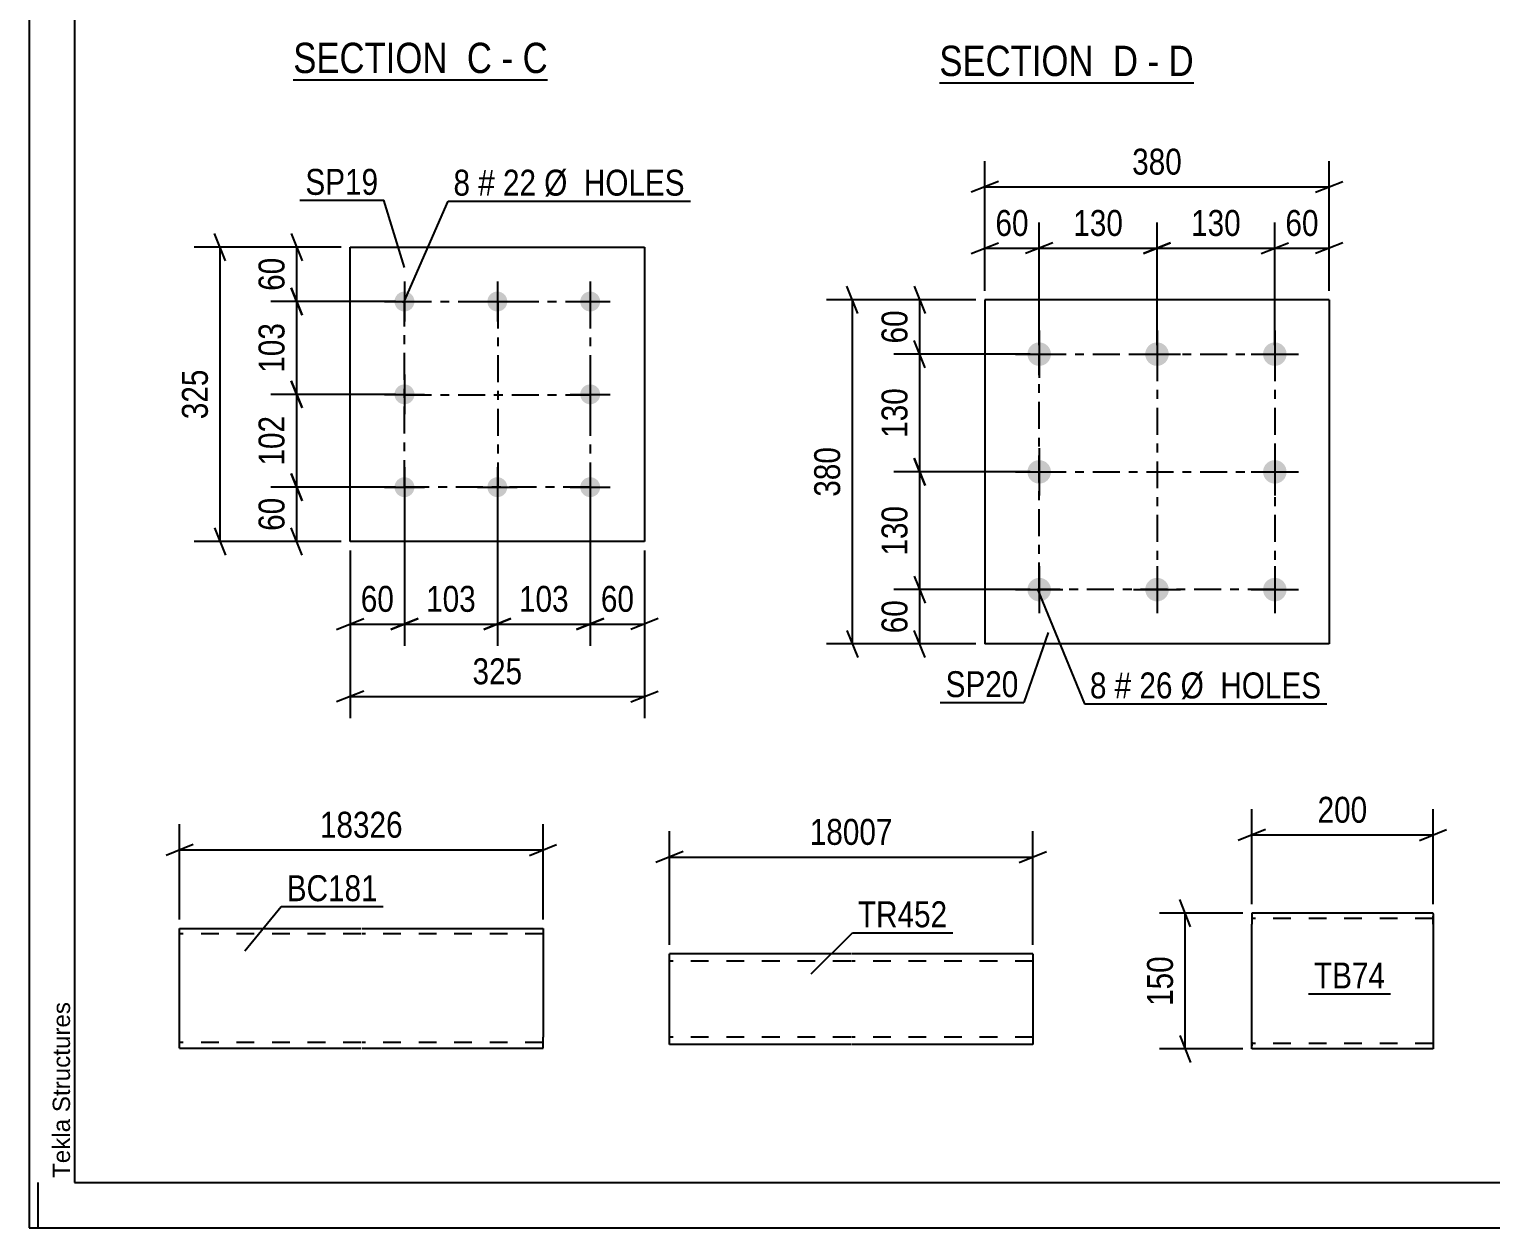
# Model space of a CAD drawing. Header units: millimetres. Extents: x 0 to 841, y 0 to 594.
# Drawn here: x 0 to 161.3, y 0 to 132.3 of the extents above; entities that cross this region are included whole.
import ezdxf

# ---------------------------------------------------------------- set-up
doc = ezdxf.new("R2010")
doc.units = ezdxf.units.MM
doc.linetypes.add('DXK_LINE_DOT2', pattern=[3.9198, 1.9599, -1.9599])
doc.linetypes.add('DXK_LINE_DOT3', pattern=[5.9187, 2.979, -0.9799, 0.9799, -0.9799])
doc.styles.add('Arial', font='ARIAL.TTF', dxfattribs={"height": 0.2})
doc.styles.add('Arial Narrow', font='ARIALN.TTF', dxfattribs={"height": 0.2})

# ---------------------------------------------------------------- blocks, each defined once
blk = doc.blocks.new('Unknown-318889209-18 - 7457')
at = {"color": 6, "linetype": 'Continuous'}
blk.add_line((100.44, 126.42), (128.51, 126.42), dxfattribs=at)
at = {"color": 0, "linetype": 'Continuous'}
for points in [[(118.55, 127.17), (118.55, 130.67), (100.44, 130.67), (100.44, 127.17)], [(122.37, 127.17), (122.37, 130.67), (119.6, 130.67), (119.6, 127.17)], [(124.69, 127.17), (124.69, 130.67), (123.42, 130.67), (123.42, 127.17)], [(128.51, 127.17), (128.51, 130.67), (125.74, 130.67), (125.74, 127.17)]]:
    blk.add_wipeout(points, dxfattribs=at)
at = {"color": 7, "linetype": 'Continuous', "style": 'Arial Narrow'}
for s, p in [('SECTION ', (100.44, 127.17)), ('D', (119.6, 127.17)), ('D', (125.74, 127.17)), ('-', (123.42, 127.17))]:
    blk.add_text(s, height=3.34, dxfattribs=at).set_placement(p)
blk = doc.blocks.new('Unknown-318889209-1133')
at = {"color": 5, "linetype": 'Continuous'}
for p, q in [((0, 594), (0, 0)), ((5, 589), (5, 5)), ((1, 0), (1, 5)), ((5, 5), (836, 5)), ((0, 0), (841, 0))]:
    blk.add_line(p, q, dxfattribs=at)
at = {"color": 174, "linetype": 'Continuous', "style": 'Arial'}
blk.add_text('Tekla Structures', height=1.9102, rotation=90, dxfattribs=at).set_placement((4.5, 5.5))
blk = doc.blocks.new('Unknown-318889209-13 - 6417')
at = {"color": 6, "linetype": 'Continuous'}
blk.add_line((29.14, 126.75), (57.21, 126.75), dxfattribs=at)
at = {"color": 0, "linetype": 'Continuous'}
for points in [[(47.25, 127.5), (47.25, 131), (29.14, 131), (29.14, 127.5)], [(51.07, 127.5), (51.07, 131), (48.3, 131), (48.3, 127.5)], [(53.4, 127.5), (53.4, 131), (52.12, 131), (52.12, 127.5)], [(57.21, 127.5), (57.21, 131), (54.45, 131), (54.45, 127.5)]]:
    blk.add_wipeout(points, dxfattribs=at)
at = {"color": 7, "linetype": 'Continuous', "style": 'Arial Narrow'}
for s, p in [('SECTION ', (29.14, 127.5)), ('C', (48.3, 127.5)), ('C', (54.45, 127.5)), ('-', (52.12, 127.5))]:
    blk.add_text(s, height=3.34, dxfattribs=at).set_placement(p)
blk = doc.blocks.new('Bolt-318889209-1889 - 1855')
at = {"linetype": 'Continuous'}
for points in [[(111.46, 97.76, -1), (111.46, 95.16, -1)], [(124.46, 97.76, -1), (124.46, 95.16, -1)], [(137.46, 97.76, -1), (137.46, 95.16, -1)], [(111.46, 84.76, -1), (111.46, 82.16, -1)], [(137.46, 84.76, -1), (137.46, 82.16, -1)], [(111.46, 71.76, -1), (111.46, 69.16, -1)], [(124.46, 71.76, -1), (124.46, 69.16, -1)], [(137.46, 71.76, -1), (137.46, 69.16, -1)]]:
    blk.add_hatch(color=1, dxfattribs=at).paths.add_polyline_path(points)
at = {"color": 1, "linetype": 'Continuous'}
for p, q in [((111.46, 99.06), (111.46, 93.86)), ((124.46, 99.06), (124.46, 93.86)), ((137.46, 99.06), (137.46, 93.86)), ((108.86, 96.46), (114.06, 96.46)), ((121.86, 96.46), (127.06, 96.46)), ((134.86, 96.46), (140.06, 96.46)), ((111.46, 86.06), (111.46, 80.86)), ((137.46, 86.06), (137.46, 80.86)), ((108.86, 83.46), (114.06, 83.46)), ((134.86, 83.46), (140.06, 83.46)), ((111.46, 73.06), (111.46, 67.86)), ((124.46, 73.06), (124.46, 67.86)), ((137.46, 73.06), (137.46, 67.86)), ((108.86, 70.46), (114.06, 70.46)), ((121.86, 70.46), (127.06, 70.46)), ((134.86, 70.46), (140.06, 70.46))]:
    blk.add_line(p, q, dxfattribs=at)
blk = doc.blocks.new('Part-318889209-1904 - 1855')
at = {"color": 2, "linetype": 'Continuous'}
for p, q in [((105.46, 102.46), (105.46, 64.46)), ((143.46, 102.46), (105.46, 102.46)), ((143.46, 102.46), (143.46, 64.46)), ((143.46, 64.46), (105.46, 64.46))]:
    blk.add_line(p, q, dxfattribs=at)
blk = doc.blocks.new('Part-318889209-2021 - 2006')
at = {"color": 2, "linetype": 'Continuous'}
for p, q in [((134.92, 34.74), (134.92, 33.54)), ((154.92, 34.74), (134.92, 34.74)), ((154.92, 34.65), (154.92, 34.74)), ((154.92, 34.65), (154.92, 33.54)), ((134.92, 20.48), (134.92, 33.54)), ((154.92, 33.54), (154.92, 19.74)), ((134.92, 19.84), (134.92, 20.48)), ((134.92, 19.74), (134.92, 19.84)), ((154.92, 19.74), (134.92, 19.74))]:
    blk.add_line(p, q, dxfattribs=at)
at = {"color": 7, "linetype": 'DXK_LINE_DOT2'}
for p, q in [((154.92, 34.14), (134.92, 34.14)), ((154.92, 33.54), (154.92, 34.39)), ((134.92, 20.48), (134.92, 20.1)), ((134.92, 20.34), (134.92, 20.39)), ((154.92, 20.34), (134.92, 20.34)), ((154.92, 20.34), (154.92, 20.39))]:
    blk.add_line(p, q, dxfattribs=at)
blk = doc.blocks.new('Part-318889209-1249 - 1229')
at = {"color": 2, "linetype": 'Continuous'}
for p, q in [((16.6, 33.05), (36.6, 33.05)), ((16.6, 21.05), (16.6, 33.05)), ((36.7, 33.05), (56.7, 33.05)), ((56.7, 33.05), (56.7, 32.96)), ((56.7, 32.96), (56.7, 32.31)), ((56.7, 32.31), (56.7, 21.05)), ((16.6, 20.21), (16.6, 21.05)), ((56.7, 19.85), (56.7, 21.05)), ((16.6, 19.95), (16.6, 20.21)), ((16.6, 19.85), (16.6, 19.95)), ((16.6, 19.85), (36.6, 19.85)), ((36.7, 19.85), (56.7, 19.85))]:
    blk.add_line(p, q, dxfattribs=at)
at = {"color": 7, "linetype": 'DXK_LINE_DOT2'}
for p, q in [((36.6, 32.45), (16.6, 32.45)), ((56.7, 32.45), (36.7, 32.45)), ((56.7, 32.7), (56.7, 32.31)), ((36.6, 20.45), (16.6, 20.45)), ((16.6, 19.85), (16.6, 20.21)), ((56.7, 20.45), (36.7, 20.45)), ((56.7, 19.95), (56.7, 20.21)), ((56.7, 19.85), (56.7, 19.95))]:
    blk.add_line(p, q, dxfattribs=at)
blk = doc.blocks.new('Bolt-318889209-2125 - 2091')
at = {"linetype": 'Continuous'}
for points in [[(41.41, 103.37, -1), (41.41, 101.17, -1)], [(51.66, 103.37, -1), (51.66, 101.17, -1)], [(61.91, 103.37, -1), (61.91, 101.17, -1)], [(41.41, 93.12, -1), (41.41, 90.92, -1)], [(61.91, 93.12, -1), (61.91, 90.92, -1)], [(41.41, 82.87, -1), (41.41, 80.67, -1)], [(51.66, 82.87, -1), (51.66, 80.67, -1)], [(61.91, 82.87, -1), (61.91, 80.67, -1)]]:
    blk.add_hatch(color=1, dxfattribs=at).paths.add_polyline_path(points)
at = {"color": 1, "linetype": 'Continuous'}
for p, q in [((41.41, 104.47), (41.41, 100.07)), ((51.66, 104.47), (51.66, 100.07)), ((61.91, 104.47), (61.91, 100.07)), ((39.21, 102.27), (43.61, 102.27)), ((49.46, 102.27), (53.86, 102.27)), ((59.71, 102.27), (64.11, 102.27)), ((41.41, 94.22), (41.41, 89.82)), ((61.91, 94.22), (61.91, 89.82)), ((39.21, 92.02), (43.61, 92.02)), ((59.71, 92.02), (64.11, 92.02)), ((41.41, 83.97), (41.41, 79.57)), ((51.66, 83.97), (51.66, 79.57)), ((61.91, 83.97), (61.91, 79.57)), ((39.21, 81.77), (43.61, 81.77)), ((49.46, 81.77), (53.86, 81.77)), ((59.71, 81.77), (64.11, 81.77))]:
    blk.add_line(p, q, dxfattribs=at)
blk = doc.blocks.new('Part-318889209-2140 - 2091')
at = {"color": 2, "linetype": 'Continuous'}
for p, q in [((35.41, 75.77), (35.41, 108.27)), ((35.41, 108.27), (67.91, 108.27)), ((67.91, 108.27), (67.91, 75.77)), ((67.91, 75.77), (35.41, 75.77))]:
    blk.add_line(p, q, dxfattribs=at)
blk = doc.blocks.new('Part-318889209-6664 - 6658')
at = {"color": 2, "linetype": 'Continuous'}
for p, q in [((90.66, 30.23), (70.66, 30.23)), ((70.66, 21.83), (70.66, 30.23)), ((110.76, 30.23), (90.76, 30.23)), ((110.76, 30.23), (110.76, 20.23)), ((70.66, 20.23), (70.66, 21.83)), ((90.66, 20.23), (70.66, 20.23)), ((110.76, 20.23), (90.76, 20.23))]:
    blk.add_line(p, q, dxfattribs=at)
at = {"color": 7, "linetype": 'DXK_LINE_DOT2'}
for p, q in [((90.66, 29.43), (70.66, 29.43)), ((110.76, 29.43), (90.76, 29.43)), ((70.66, 20.35), (70.66, 21.83)), ((70.66, 21.03), (70.66, 21.09)), ((90.66, 21.03), (70.66, 21.03)), ((110.76, 21.03), (90.76, 21.03)), ((110.76, 21.03), (110.76, 21.09))]:
    blk.add_line(p, q, dxfattribs=at)
blk = doc.blocks.new('Rectangle-318889209-1991 - 1855')
at = {"color": 1, "linetype": 'DXK_LINE_DOT3'}
blk.add_lwpolyline([(111.46, 96.46), (137.46, 96.46), (137.46, 70.46), (111.46, 70.46), (111.46, 96.46)], close=True, dxfattribs=at)
blk = doc.blocks.new('Rectangle-318889209-2227 - 2091')
at = {"color": 1, "linetype": 'DXK_LINE_DOT3'}
blk.add_lwpolyline([(41.41, 102.27), (61.91, 102.27), (61.91, 81.77), (41.41, 81.77), (41.41, 102.27)], close=True, dxfattribs=at)
blk = doc.blocks.new('Line-318889209-1977 - 1855')
at = {"color": 1, "linetype": 'DXK_LINE_DOT3'}
blk.add_line((124.46, 96.46), (124.46, 70.46), dxfattribs=at)
blk = doc.blocks.new('Line-318889209-2213 - 2091')
at = {"color": 1, "linetype": 'DXK_LINE_DOT3'}
blk.add_line((51.71, 102.27), (51.71, 81.77), dxfattribs=at)
blk = doc.blocks.new('Line-318889209-1984 - 1855')
at = {"color": 1, "linetype": 'DXK_LINE_DOT3'}
blk.add_line((111.46, 83.46), (137.46, 83.46), dxfattribs=at)
blk = doc.blocks.new('Line-318889209-2220 - 2091')
at = {"color": 1, "linetype": 'DXK_LINE_DOT3'}
blk.add_line((41.41, 91.97), (61.91, 91.97), dxfattribs=at)
blk = doc.blocks.new('StraightDimension-318889209-1953 - 1855')
at = {"color": 7, "linetype": 'Continuous'}
for p, q in [((97.67, 103.96), (98.87, 100.96)), ((104.46, 102.46), (95.42, 102.46)), ((98.27, 96.46), (98.27, 102.46)), ((98.87, 94.96), (97.67, 97.96)), ((110.46, 96.46), (95.42, 96.46))]:
    blk.add_line(p, q, dxfattribs=at)
at = {"color": 0}
blk.add_wipeout([(97.52, 101.89), (93.32, 101.89), (93.32, 97.04), (97.52, 97.04)], dxfattribs=at)
at = {"color": 3, "style": 'Arial Narrow'}
blk.add_text('60', height=2.863, rotation=90.0002, dxfattribs=at).set_placement((96.92, 97.64))
blk = doc.blocks.new('StraightDimension-318889209-1927 - 1855')
at = {"color": 7, "linetype": 'Continuous'}
for p, q in [((105.46, 103.46), (105.46, 111.01)), ((111.46, 97.46), (111.46, 111.01)), ((103.96, 107.56), (106.96, 108.76)), ((105.46, 108.16), (111.46, 108.16)), ((112.96, 108.76), (109.96, 107.56))]:
    blk.add_line(p, q, dxfattribs=at)
at = {"color": 0}
blk.add_wipeout([(110.89, 108.91), (110.89, 113.11), (106.03, 113.11), (106.03, 108.91)], dxfattribs=at)
at = {"color": 3, "style": 'Arial Narrow'}
blk.add_text('60', height=2.863, dxfattribs=at).set_placement((106.63, 109.51))
blk = doc.blocks.new('StraightDimension-318889209-1906 - 1855')
at = {"color": 7, "linetype": 'Continuous'}
for p, q in [((105.46, 103.46), (105.46, 117.78)), ((143.46, 103.46), (143.46, 117.78)), ((106.96, 115.53), (103.96, 114.33)), ((105.46, 114.93), (143.46, 114.93)), ((141.96, 114.33), (144.96, 115.53))]:
    blk.add_line(p, q, dxfattribs=at)
at = {"color": 0}
blk.add_wipeout([(127.8, 115.68), (127.8, 119.88), (121.12, 119.88), (121.12, 115.68)], dxfattribs=at)
at = {"color": 3, "style": 'Arial Narrow'}
blk.add_text('380', height=2.863, dxfattribs=at).set_placement((121.72, 116.28))
blk = doc.blocks.new('StraightDimension-318889209-1917 - 1855')
at = {"color": 7, "linetype": 'Continuous'}
for p, q in [((137.46, 97.46), (137.46, 111.01)), ((143.46, 103.46), (143.46, 111.01)), ((135.96, 107.56), (138.96, 108.76)), ((137.46, 108.16), (143.46, 108.16)), ((144.96, 108.76), (141.96, 107.56))]:
    blk.add_line(p, q, dxfattribs=at)
at = {"color": 0}
blk.add_wipeout([(142.89, 108.91), (142.89, 113.11), (138.03, 113.11), (138.03, 108.91)], dxfattribs=at)
at = {"color": 3, "style": 'Arial Narrow'}
blk.add_text('60', height=2.863, dxfattribs=at).set_placement((138.63, 109.51))
blk = doc.blocks.new('StraightDimension-318889209-1942 - 1855')
at = {"color": 7, "linetype": 'Continuous'}
for p, q in [((91.44, 100.96), (90.24, 103.96)), ((104.46, 102.46), (87.99, 102.46)), ((90.84, 64.46), (90.84, 102.46)), ((90.24, 65.96), (91.44, 62.96)), ((104.46, 64.46), (87.99, 64.46))]:
    blk.add_line(p, q, dxfattribs=at)
at = {"color": 0}
blk.add_wipeout([(90.09, 86.81), (85.89, 86.81), (85.89, 80.12), (90.09, 80.12)], dxfattribs=at)
at = {"color": 3, "style": 'Arial Narrow'}
blk.add_text('380', height=2.863, rotation=90.0002, dxfattribs=at).set_placement((89.49, 80.72))
blk = doc.blocks.new('StraightDimension-318889209-1963 - 1855')
at = {"color": 7, "linetype": 'Continuous'}
for p, q in [((97.67, 71.96), (98.87, 68.96)), ((110.46, 70.46), (95.42, 70.46)), ((98.27, 64.46), (98.27, 70.46)), ((98.87, 62.96), (97.67, 65.96)), ((104.46, 64.46), (95.42, 64.46))]:
    blk.add_line(p, q, dxfattribs=at)
at = {"color": 0}
blk.add_wipeout([(97.52, 69.89), (93.32, 69.89), (93.32, 65.04), (97.52, 65.04)], dxfattribs=at)
at = {"color": 3, "style": 'Arial Narrow'}
blk.add_text('60', height=2.863, rotation=90.0002, dxfattribs=at).set_placement((96.92, 65.64))
blk = doc.blocks.new('StraightDimension-318889209-11705 - 1855')
at = {"color": 7, "linetype": 'Continuous'}
for p, q in [((111.46, 97.46), (111.46, 111.01)), ((124.46, 97.46), (124.46, 111.01)), ((112.96, 108.76), (109.96, 107.56)), ((111.46, 108.16), (124.46, 108.16)), ((122.96, 107.56), (125.96, 108.76))]:
    blk.add_line(p, q, dxfattribs=at)
at = {"color": 0}
blk.add_wipeout([(121.3, 108.91), (121.3, 113.11), (114.62, 113.11), (114.62, 108.91)], dxfattribs=at)
at = {"color": 3, "style": 'Arial Narrow'}
blk.add_text('130', height=2.863, dxfattribs=at).set_placement((115.22, 109.51))
blk = doc.blocks.new('StraightDimension-318889209-11707 - 1855')
at = {"color": 7, "linetype": 'Continuous'}
for p, q in [((124.46, 97.46), (124.46, 111.01)), ((137.46, 97.46), (137.46, 111.01)), ((125.96, 108.76), (122.96, 107.56)), ((124.46, 108.16), (137.46, 108.16)), ((135.96, 107.56), (138.96, 108.76))]:
    blk.add_line(p, q, dxfattribs=at)
at = {"color": 0}
blk.add_wipeout([(134.3, 108.91), (134.3, 113.11), (127.62, 113.11), (127.62, 108.91)], dxfattribs=at)
at = {"color": 3, "style": 'Arial Narrow'}
blk.add_text('130', height=2.863, dxfattribs=at).set_placement((128.22, 109.51))
blk = doc.blocks.new('StraightDimension-318889209-11727 - 1855')
at = {"color": 7, "linetype": 'Continuous'}
for p, q in [((98.87, 81.96), (97.67, 84.96)), ((110.46, 83.46), (95.42, 83.46)), ((98.27, 70.46), (98.27, 83.46)), ((97.67, 71.96), (98.87, 68.96)), ((110.46, 70.46), (95.42, 70.46))]:
    blk.add_line(p, q, dxfattribs=at)
at = {"color": 0}
blk.add_wipeout([(97.52, 80.31), (93.32, 80.31), (93.32, 73.62), (97.52, 73.62)], dxfattribs=at)
at = {"color": 3, "style": 'Arial Narrow'}
blk.add_text('130', height=2.863, rotation=90.0002, dxfattribs=at).set_placement((96.92, 74.22))
blk = doc.blocks.new('StraightDimension-318889209-11729 - 1855')
at = {"color": 7, "linetype": 'Continuous'}
for p, q in [((98.87, 94.96), (97.67, 97.96)), ((110.46, 96.46), (95.42, 96.46)), ((98.27, 83.46), (98.27, 96.46)), ((97.67, 84.96), (98.87, 81.96)), ((110.46, 83.46), (95.42, 83.46))]:
    blk.add_line(p, q, dxfattribs=at)
at = {"color": 0}
blk.add_wipeout([(97.52, 93.31), (93.32, 93.31), (93.32, 86.62), (97.52, 86.62)], dxfattribs=at)
at = {"color": 3, "style": 'Arial Narrow'}
blk.add_text('130', height=2.863, rotation=90.0002, dxfattribs=at).set_placement((96.92, 87.22))
blk = doc.blocks.new('StraightDimension-318889209-2023 - 2006')
at = {"color": 7, "linetype": 'Continuous'}
for p, q in [((134.92, 35.74), (134.92, 46.22)), ((154.92, 35.74), (154.92, 46.22)), ((136.42, 43.97), (133.42, 42.77)), ((153.42, 42.77), (156.42, 43.97)), ((134.92, 43.37), (154.92, 43.37))]:
    blk.add_line(p, q, dxfattribs=at)
at = {"color": 0}
blk.add_wipeout([(148.26, 44.12), (148.26, 48.32), (141.58, 48.32), (141.58, 44.12)], dxfattribs=at)
at = {"color": 3, "style": 'Arial Narrow'}
blk.add_text('200', height=2.863, dxfattribs=at).set_placement((142.18, 44.72))
blk = doc.blocks.new('StraightDimension-318889209-2034 - 2006')
at = {"color": 7, "linetype": 'Continuous'}
for p, q in [((128.17, 33.24), (126.97, 36.24)), ((133.92, 34.74), (124.72, 34.74)), ((127.57, 19.74), (127.57, 34.74)), ((126.97, 21.24), (128.17, 18.24)), ((133.92, 19.74), (124.72, 19.74))]:
    blk.add_line(p, q, dxfattribs=at)
at = {"color": 0}
blk.add_wipeout([(126.82, 30.59), (122.62, 30.59), (122.62, 23.9), (126.82, 23.9)], dxfattribs=at)
at = {"color": 3, "style": 'Arial Narrow'}
blk.add_text('150', height=2.863, rotation=90.0002, dxfattribs=at).set_placement((126.22, 24.5))
blk = doc.blocks.new('StraightDimension-318889209-1252 - 1229')
at = {"color": 7, "linetype": 'Continuous'}
for p, q in [((16.6, 34.05), (16.6, 44.57)), ((56.7, 34.05), (56.7, 44.57)), ((18.1, 42.32), (15.1, 41.12)), ((55.2, 41.12), (58.2, 42.32)), ((16.6, 41.72), (56.7, 41.72))]:
    blk.add_line(p, q, dxfattribs=at)
at = {"color": 0}
blk.add_wipeout([(41.82, 42.47), (41.82, 46.67), (31.48, 46.67), (31.48, 42.47)], dxfattribs=at)
at = {"color": 3, "style": 'Arial Narrow'}
blk.add_text('18326', height=2.863, dxfattribs=at).set_placement((32.08, 43.07))
blk = doc.blocks.new('StraightDimension-318889209-12007 - 2091')
at = {"color": 7, "linetype": 'Continuous'}
for p, q in [((51.66, 80.77), (51.66, 64.26)), ((61.91, 80.77), (61.91, 64.26)), ((50.16, 66.06), (53.16, 67.26)), ((51.66, 66.66), (61.91, 66.66)), ((63.41, 67.26), (60.41, 66.06))]:
    blk.add_line(p, q, dxfattribs=at)
at = {"color": 0}
blk.add_wipeout([(60.13, 67.41), (60.13, 71.61), (53.45, 71.61), (53.45, 67.41)], dxfattribs=at)
at = {"color": 3, "style": 'Arial Narrow'}
blk.add_text('103', height=2.863, dxfattribs=at).set_placement((54.05, 68.01))
blk = doc.blocks.new('StraightDimension-318889209-2142 - 2091')
at = {"color": 7, "linetype": 'Continuous'}
for p, q in [((21.66, 106.77), (20.46, 109.77)), ((34.41, 108.27), (18.21, 108.27)), ((21.06, 75.77), (21.06, 108.27)), ((20.46, 77.27), (21.66, 74.27)), ((34.41, 75.77), (18.21, 75.77))]:
    blk.add_line(p, q, dxfattribs=at)
at = {"color": 0}
blk.add_wipeout([(20.31, 95.37), (16.11, 95.37), (16.11, 88.68), (20.31, 88.68)], dxfattribs=at)
at = {"color": 3, "style": 'Arial Narrow'}
blk.add_text('325', height=2.863, rotation=90.0002, dxfattribs=at).set_placement((19.71, 89.28))
blk = doc.blocks.new('StraightDimension-318889209-2157 - 2091')
at = {"color": 7, "linetype": 'Continuous'}
for p, q in [((61.91, 80.77), (61.91, 64.26)), ((67.91, 74.77), (67.91, 64.26)), ((60.41, 66.06), (63.41, 67.26)), ((61.91, 66.66), (67.91, 66.66)), ((69.41, 67.26), (66.41, 66.06))]:
    blk.add_line(p, q, dxfattribs=at)
at = {"color": 0}
blk.add_wipeout([(67.34, 67.41), (67.34, 71.61), (62.49, 71.61), (62.49, 67.41)], dxfattribs=at)
at = {"color": 3, "style": 'Arial Narrow'}
blk.add_text('60', height=2.863, dxfattribs=at).set_placement((63.09, 68.01))
blk = doc.blocks.new('StraightDimension-318889209-2167 - 2091')
at = {"color": 7, "linetype": 'Continuous'}
for p, q in [((41.41, 80.77), (41.41, 64.26)), ((35.41, 74.77), (35.41, 64.26)), ((33.91, 66.06), (36.91, 67.26)), ((35.41, 66.66), (41.41, 66.66)), ((42.91, 67.26), (39.91, 66.06))]:
    blk.add_line(p, q, dxfattribs=at)
at = {"color": 0}
blk.add_wipeout([(40.84, 67.41), (40.84, 71.61), (35.99, 71.61), (35.99, 67.41)], dxfattribs=at)
at = {"color": 3, "style": 'Arial Narrow'}
blk.add_text('60', height=2.863, dxfattribs=at).set_placement((36.59, 68.01))
blk = doc.blocks.new('StraightDimension-318889209-2178 - 2091')
at = {"color": 7, "linetype": 'Continuous'}
for p, q in [((35.41, 74.77), (35.41, 56.26)), ((67.91, 74.77), (67.91, 56.26)), ((36.91, 59.26), (33.91, 58.06)), ((35.41, 58.66), (67.91, 58.66)), ((66.41, 58.06), (69.41, 59.26))]:
    blk.add_line(p, q, dxfattribs=at)
at = {"color": 0}
blk.add_wipeout([(55.01, 59.41), (55.01, 63.61), (48.32, 63.61), (48.32, 59.41)], dxfattribs=at)
at = {"color": 3, "style": 'Arial Narrow'}
blk.add_text('325', height=2.863, dxfattribs=at).set_placement((48.92, 60.01))
blk = doc.blocks.new('StraightDimension-318889209-12027 - 2091')
at = {"color": 7, "linetype": 'Continuous'}
for p, q in [((40.41, 92.02), (26.67, 92.02)), ((28.92, 93.52), (30.12, 90.52)), ((29.52, 81.77), (29.52, 92.02)), ((30.12, 80.27), (28.92, 83.27)), ((40.41, 81.77), (26.67, 81.77))]:
    blk.add_line(p, q, dxfattribs=at)
at = {"color": 0}
blk.add_wipeout([(28.77, 90.24), (24.57, 90.24), (24.57, 83.56), (28.77, 83.56)], dxfattribs=at)
at = {"color": 3, "style": 'Arial Narrow'}
blk.add_text('102', height=2.863, rotation=90.0002, dxfattribs=at).set_placement((28.17, 84.16))
blk = doc.blocks.new('StraightDimension-318889209-2193 - 2091')
at = {"color": 7, "linetype": 'Continuous'}
for p, q in [((28.92, 109.77), (30.12, 106.77)), ((34.41, 108.27), (26.67, 108.27)), ((29.52, 102.27), (29.52, 108.27)), ((30.12, 100.77), (28.92, 103.77)), ((40.41, 102.27), (26.67, 102.27))]:
    blk.add_line(p, q, dxfattribs=at)
at = {"color": 0}
blk.add_wipeout([(28.77, 107.7), (24.57, 107.7), (24.57, 102.85), (28.77, 102.85)], dxfattribs=at)
at = {"color": 3, "style": 'Arial Narrow'}
blk.add_text('60', height=2.863, rotation=90.0002, dxfattribs=at).set_placement((28.17, 103.45))
blk = doc.blocks.new('StraightDimension-318889209-2203 - 2091')
at = {"color": 7, "linetype": 'Continuous'}
for p, q in [((28.92, 83.27), (30.12, 80.27)), ((40.41, 81.77), (26.67, 81.77)), ((29.52, 75.77), (29.52, 81.77)), ((30.12, 74.27), (28.92, 77.27)), ((34.41, 75.77), (26.67, 75.77))]:
    blk.add_line(p, q, dxfattribs=at)
at = {"color": 0}
blk.add_wipeout([(28.77, 81.2), (24.57, 81.2), (24.57, 76.35), (28.77, 76.35)], dxfattribs=at)
at = {"color": 3, "style": 'Arial Narrow'}
blk.add_text('60', height=2.863, rotation=90.0002, dxfattribs=at).set_placement((28.17, 76.95))
blk = doc.blocks.new('StraightDimension-318889209-12005 - 2091')
at = {"color": 7, "linetype": 'Continuous'}
for p, q in [((41.41, 80.77), (41.41, 64.26)), ((51.66, 80.77), (51.66, 64.26)), ((39.91, 66.06), (42.91, 67.26)), ((41.41, 66.66), (51.66, 66.66)), ((53.16, 67.26), (50.16, 66.06))]:
    blk.add_line(p, q, dxfattribs=at)
at = {"color": 0}
blk.add_wipeout([(49.88, 67.41), (49.88, 71.61), (43.2, 71.61), (43.2, 67.41)], dxfattribs=at)
at = {"color": 3, "style": 'Arial Narrow'}
blk.add_text('103', height=2.863, dxfattribs=at).set_placement((43.8, 68.01))
blk = doc.blocks.new('StraightDimension-318889209-12029 - 2091')
at = {"color": 7, "linetype": 'Continuous'}
for p, q in [((28.92, 103.77), (30.12, 100.77)), ((40.41, 102.27), (26.67, 102.27)), ((29.52, 92.02), (29.52, 102.27)), ((40.41, 92.02), (26.67, 92.02)), ((30.12, 90.52), (28.92, 93.52))]:
    blk.add_line(p, q, dxfattribs=at)
at = {"color": 0}
blk.add_wipeout([(28.77, 100.49), (24.57, 100.49), (24.57, 93.81), (28.77, 93.81)], dxfattribs=at)
at = {"color": 3, "style": 'Arial Narrow'}
blk.add_text('103', height=2.863, rotation=90.0002, dxfattribs=at).set_placement((28.17, 94.41))
blk = doc.blocks.new('StraightDimension-318889209-6668 - 6658')
at = {"color": 7, "linetype": 'Continuous'}
for p, q in [((70.66, 31.23), (70.66, 43.78)), ((110.76, 31.23), (110.76, 43.78)), ((72.16, 41.53), (69.16, 40.33)), ((70.66, 40.93), (110.76, 40.93)), ((109.26, 40.33), (112.26, 41.53))]:
    blk.add_line(p, q, dxfattribs=at)
at = {"color": 0}
blk.add_wipeout([(95.88, 41.68), (95.88, 45.88), (85.54, 45.88), (85.54, 41.68)], dxfattribs=at)
at = {"color": 3, "style": 'Arial Narrow'}
blk.add_text('18007', height=2.863, dxfattribs=at).set_placement((86.14, 42.28))
blk = doc.blocks.new('Mark-318889209-1885 - 1855')
at = {"color": 0}
for points in [[(118.89, 58.45), (118.89, 61.45), (117.06, 61.45), (117.06, 58.45)], [(121.62, 58.45), (121.62, 61.45), (119.79, 61.45), (119.79, 58.45)], [(126.17, 58.45), (126.17, 61.45), (122.52, 61.45), (122.52, 58.45)], [(142.6, 58.45), (142.6, 61.45), (127.07, 61.45), (127.07, 58.45)]]:
    blk.add_wipeout(points, dxfattribs=at)
for points in [[(118.89, 58.45), (118.89, 61.45), (117.06, 61.45), (117.06, 58.45)], [(121.62, 58.45), (121.62, 61.45), (119.79, 61.45), (119.79, 58.45)], [(126.17, 58.45), (126.17, 61.45), (122.52, 61.45), (122.52, 58.45)], [(142.6, 58.45), (142.6, 61.45), (127.07, 61.45), (127.07, 58.45)]]:
    blk.add_wipeout(points, dxfattribs=at)
at = {"color": 7, "linetype": 'Continuous'}
for p, q in [((111.23, 70.57), (116.46, 57.85)), ((116.46, 57.85), (143.2, 57.85))]:
    blk.add_line(p, q, dxfattribs=at)
at = {"color": 3, "style": 'Arial Narrow'}
for s, height, p in [('8', 2.86, (117.06, 58.45)), ('#', 2.86, (119.79, 58.45)), ('26', 2.863, (122.52, 58.45)), ('Ø  HOLES', 2.863, (127.07, 58.45))]:
    blk.add_text(s, height=height, dxfattribs=at).set_placement(p)
blk = doc.blocks.new('Mark-318889209-1900 - 1855')
at = {"color": 0}
blk.add_wipeout([(109.17, 58.59), (109.17, 61.59), (101.13, 61.59), (101.13, 58.59)], dxfattribs=at)
blk.add_wipeout([(109.17, 58.59), (109.17, 61.59), (101.13, 61.59), (101.13, 58.59)], dxfattribs=at)
at = {"color": 30, "linetype": 'Continuous'}
for p in [(112.44, 65.73), (100.53, 57.99)]:
    blk.add_line(p, (109.77, 57.99), dxfattribs=at)
at = {"color": 3, "style": 'Arial Narrow'}
blk.add_text('SP20', height=2.863, dxfattribs=at).set_placement((101.13, 58.59))
blk = doc.blocks.new('Mark-318889209-2019 - 2006')
at = {"color": 0}
blk.add_wipeout([(149.64, 26.42), (149.64, 29.42), (141.78, 29.42), (141.78, 26.42)], dxfattribs=at)
blk.add_wipeout([(149.64, 26.42), (149.64, 29.42), (141.78, 29.42), (141.78, 26.42)], dxfattribs=at)
at = {"color": 30, "linetype": 'Continuous'}
blk.add_line((141.18, 25.82), (150.24, 25.82), dxfattribs=at)
at = {"color": 3, "style": 'Arial Narrow'}
blk.add_text('TB74', height=2.863, dxfattribs=at).set_placement((141.78, 26.42))
blk = doc.blocks.new('Mark-318889209-1244 - 1229')
at = {"color": 0}
blk.add_wipeout([(38.47, 36.06), (38.47, 39.06), (28.42, 39.06), (28.42, 36.06)], dxfattribs=at)
blk.add_wipeout([(38.47, 36.06), (38.47, 39.06), (28.42, 39.06), (28.42, 36.06)], dxfattribs=at)
at = {"color": 30, "linetype": 'Continuous'}
for p, q in [((23.81, 30.58), (27.82, 35.46)), ((27.82, 35.46), (39.07, 35.46))]:
    blk.add_line(p, q, dxfattribs=at)
at = {"color": 3, "style": 'Arial Narrow'}
blk.add_text('BC181', height=2.863, dxfattribs=at).set_placement((28.42, 36.06))
blk = doc.blocks.new('Mark-318889209-2136 - 2091')
at = {"color": 0}
blk.add_wipeout([(38.52, 114.05), (38.52, 117.05), (30.48, 117.05), (30.48, 114.05)], dxfattribs=at)
blk.add_wipeout([(38.52, 114.05), (38.52, 117.05), (30.48, 117.05), (30.48, 114.05)], dxfattribs=at)
at = {"color": 30, "linetype": 'Continuous'}
for p in [(29.88, 113.45), (41.41, 106.02)]:
    blk.add_line(p, (39.12, 113.45), dxfattribs=at)
at = {"color": 3, "style": 'Arial Narrow'}
blk.add_text('SP19', height=2.863, dxfattribs=at).set_placement((30.48, 114.05))
blk = doc.blocks.new('Mark-318889209-2121 - 2091')
at = {"color": 0}
for points in [[(48.65, 113.96), (48.65, 116.96), (46.82, 116.96), (46.82, 113.96)], [(51.38, 113.96), (51.38, 116.96), (49.55, 116.96), (49.55, 113.96)], [(55.93, 113.96), (55.93, 116.96), (52.28, 116.96), (52.28, 113.96)], [(72.36, 113.96), (72.36, 116.96), (56.83, 116.96), (56.83, 113.96)]]:
    blk.add_wipeout(points, dxfattribs=at)
for points in [[(48.65, 113.96), (48.65, 116.96), (46.82, 116.96), (46.82, 113.96)], [(51.38, 113.96), (51.38, 116.96), (49.55, 116.96), (49.55, 113.96)], [(55.93, 113.96), (55.93, 116.96), (52.28, 116.96), (52.28, 113.96)], [(72.36, 113.96), (72.36, 116.96), (56.83, 116.96), (56.83, 113.96)]]:
    blk.add_wipeout(points, dxfattribs=at)
at = {"color": 7, "linetype": 'Continuous'}
for p, q in [((41.32, 102.08), (46.22, 113.36)), ((46.22, 113.36), (72.96, 113.36))]:
    blk.add_line(p, q, dxfattribs=at)
at = {"color": 3, "style": 'Arial Narrow'}
for s, height, p in [('8', 2.86, (46.82, 113.96)), ('#', 2.86, (49.55, 113.96)), ('22', 2.863, (52.28, 113.96)), ('Ø  HOLES', 2.863, (56.83, 113.96))]:
    blk.add_text(s, height=height, dxfattribs=at).set_placement(p)
blk = doc.blocks.new('Mark-318889209-6660 - 6658')
at = {"color": 0}
blk.add_wipeout([(101.32, 33.18), (101.32, 36.18), (91.45, 36.18), (91.45, 33.18)], dxfattribs=at)
blk.add_wipeout([(101.32, 33.18), (101.32, 36.18), (91.45, 36.18), (91.45, 33.18)], dxfattribs=at)
at = {"color": 30, "linetype": 'Continuous'}
for p, q in [((86.31, 28.03), (90.85, 32.58)), ((90.85, 32.58), (101.92, 32.58))]:
    blk.add_line(p, q, dxfattribs=at)
at = {"color": 3, "style": 'Arial Narrow'}
blk.add_text('TR452', height=2.863, dxfattribs=at).set_placement((91.45, 33.18))

msp = doc.modelspace()

# ---------------------------------------------------------------- block references
for name in ['Unknown-318889209-18 - 7457', 'Part-318889209-2140 - 2091', 'Bolt-318889209-2125 - 2091', 'Rectangle-318889209-2227 - 2091', 'Line-318889209-2213 - 2091', 'Part-318889209-1904 - 1855', 'Bolt-318889209-1889 - 1855', 'Rectangle-318889209-1991 - 1855', 'Line-318889209-1977 - 1855', 'Line-318889209-2220 - 2091', 'Line-318889209-1984 - 1855', 'Part-318889209-2021 - 2006', 'Part-318889209-1249 - 1229', 'Part-318889209-6664 - 6658']:
    msp.add_blockref(name, (0, 0))

# ---------------------------------------------------------------- next in the draw order: block references
msp.add_blockref('Unknown-318889209-1133', (0, 0))

# ---------------------------------------------------------------- next in the draw order: block references
for name in ['Unknown-318889209-13 - 6417', 'StraightDimension-318889209-2142 - 2091', 'StraightDimension-318889209-1953 - 1855', 'StraightDimension-318889209-12007 - 2091', 'StraightDimension-318889209-2023 - 2006', 'StraightDimension-318889209-1252 - 1229', 'StraightDimension-318889209-6668 - 6658', 'Mark-318889209-2019 - 2006']:
    msp.add_blockref(name, (0, 0))

# ---------------------------------------------------------------- next in the draw order: block references
for name in ['StraightDimension-318889209-1927 - 1855', 'StraightDimension-318889209-2193 - 2091', 'StraightDimension-318889209-2167 - 2091', 'StraightDimension-318889209-2157 - 2091', 'Mark-318889209-1244 - 1229', 'Mark-318889209-6660 - 6658', 'StraightDimension-318889209-2034 - 2006']:
    msp.add_blockref(name, (0, 0))

# ---------------------------------------------------------------- next in the draw order: block references
for name in ['StraightDimension-318889209-1906 - 1855', 'Mark-318889209-2136 - 2091', 'StraightDimension-318889209-12027 - 2091', 'StraightDimension-318889209-2178 - 2091']:
    msp.add_blockref(name, (0, 0))

# ---------------------------------------------------------------- next in the draw order: block references
for name in ['Mark-318889209-2121 - 2091', 'StraightDimension-318889209-11705 - 1855', 'StraightDimension-318889209-1917 - 1855', 'StraightDimension-318889209-12029 - 2091', 'StraightDimension-318889209-1942 - 1855', 'StraightDimension-318889209-2203 - 2091']:
    msp.add_blockref(name, (0, 0))

# ---------------------------------------------------------------- next in the draw order: block references
for name in ['StraightDimension-318889209-11707 - 1855', 'StraightDimension-318889209-12005 - 2091', 'StraightDimension-318889209-1963 - 1855']:
    msp.add_blockref(name, (0, 0))

# ---------------------------------------------------------------- next in the draw order: block references
msp.add_blockref('StraightDimension-318889209-11727 - 1855', (0, 0))

# ---------------------------------------------------------------- next in the draw order: block references
for name in ['StraightDimension-318889209-11729 - 1855', 'Mark-318889209-1885 - 1855']:
    msp.add_blockref(name, (0, 0))

# ---------------------------------------------------------------- next in the draw order: block references
msp.add_blockref('Mark-318889209-1900 - 1855', (0, 0))

doc.saveas('drawing.dxf')
